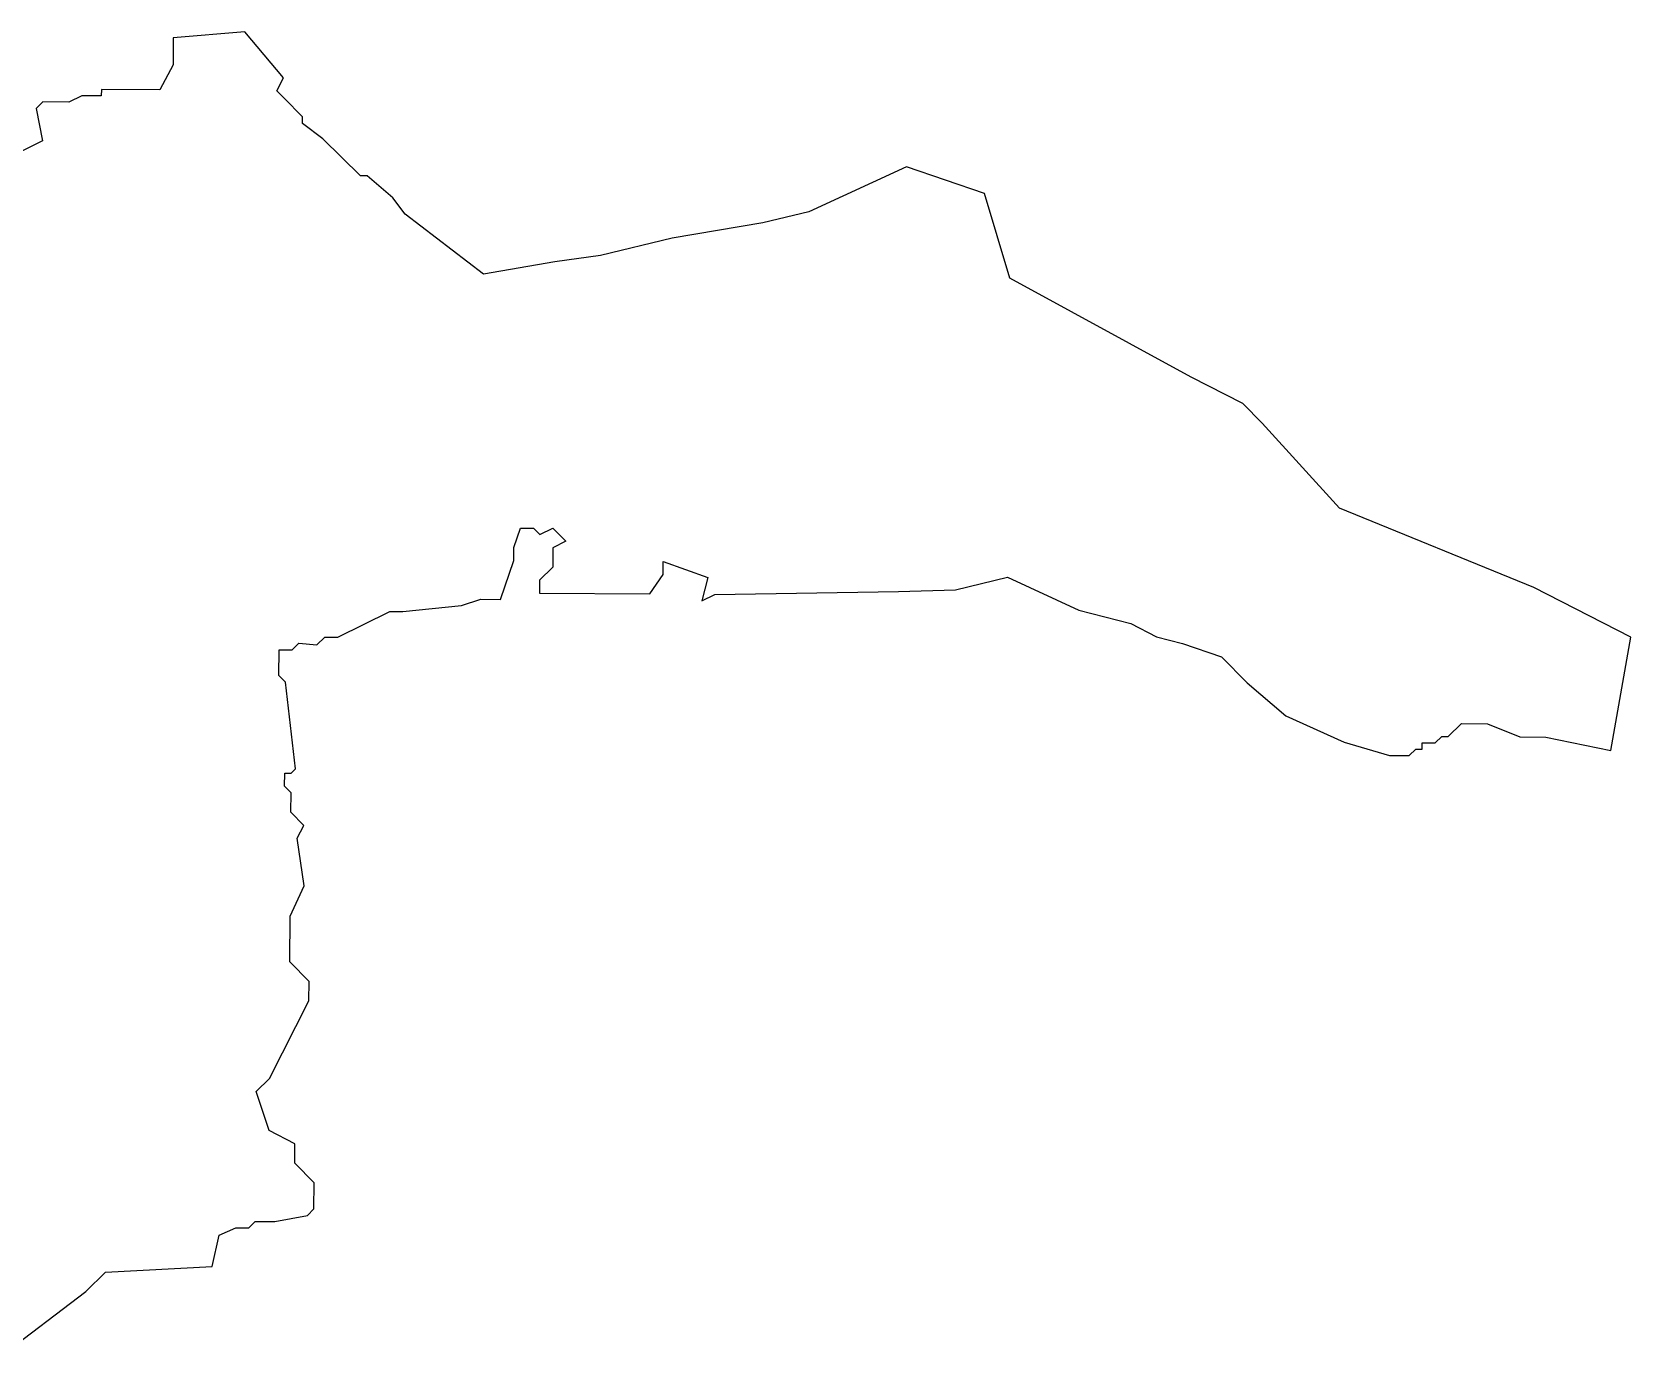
# Model space of a CAD drawing. Header units: metres. Extents: x 285237 to 290909, y 2004891 to 2009310.
# Drawn here: x 288073 to 290909, y 2006817 to 2009165 of the extents above; entities that cross this region are included whole.
import ezdxf

# ---------------------------------------------------------------- set-up
doc = ezdxf.new("R2010")
doc.units = ezdxf.units.M
doc.header["$MEASUREMENT"] = 0
doc.layers.add('VILLAGE BOUNDRY', color=10, linetype='Continuous')

msp = doc.modelspace()

# ---------------------------------------------------------------- linework, layer by layer
at = {"layer": 'VILLAGE BOUNDRY'}
msp.add_lwpolyline([(288017.5, 2006816.6), (288168.2, 2006930.8), (288203, 2006965.1), (288392.3, 2006975.5), (288404.7, 2007031.2), (288434.1, 2007044), (288457.2, 2007043.9), (288468.8, 2007055.3), (288503.4, 2007055), (288561.1, 2007066.1), (288572.7, 2007077.6), (288573.1, 2007123.7), (288538.7, 2007158.5), (288539, 2007193.1), (288493.1, 2007216.5), (288470.5, 2007285.8), (288493.9, 2007308.8), (288563.9, 2007446.5), (288564.2, 2007481), (288529.9, 2007515.9), (288530.5, 2007596.5), (288555.4, 2007650.7), (288543.1, 2007734.8), (288554.8, 2007757.7), (288531.9, 2007780.9), (288532.1, 2007815.5), (288520.7, 2007827.1), (288520.9, 2007850.2), (288532.4, 2007850.1), (288540.1, 2007857.8), (288522.1, 2008011.6), (288510.7, 2008023.2), (288511, 2008069.2), (288534, 2008069.1), (288545.7, 2008080.5), (288577.8, 2008077.9), (288591.8, 2008091.7), (288614.9, 2008091.5), (288707.4, 2008137), (288730.5, 2008136.8), (288834.3, 2008147.5), (288869, 2008158.8), (288903.5, 2008158.5), (288927.1, 2008227.5), (288927.3, 2008250.5), (288939.1, 2008285), (288962.1, 2008284.9), (288973.5, 2008273.3), (288996.7, 2008284.6), (289019.6, 2008261.4), (288996.4, 2008250), (288996.2, 2008215.4), (288972.9, 2008192.6), (288972.8, 2008169.5), (289168.7, 2008168.1), (289192, 2008202.5), (289192.2, 2008225.5), (289271.5, 2008197.4), (289260.8, 2008155.8), (289283.9, 2008167.2), (289609.6, 2008172.2), (289710.5, 2008175.5), (289802.9, 2008197.9), (289929.2, 2008139.3), (290021.2, 2008115.6), (290067.1, 2008092.2), (290113.1, 2008080.3), (290182.1, 2008056.7), (290227.9, 2008010.3), (290296.6, 2007952.1), (290400, 2007905.3), (290480.5, 2007881.6), (290515.1, 2007881.4), (290526.7, 2007892.8), (290538.2, 2007892.7), (290538.3, 2007904.2), (290561.4, 2007904.1), (290573, 2007915.5), (290584.5, 2007915.4), (290607.7, 2007938.3), (290653.8, 2007937.9), (290711.2, 2007914.5), (290757.4, 2007914.1), (290872.5, 2007890.2), (290908.5, 2008091.7), (290736.3, 2008179.3), (290391.6, 2008320.3), (290254.4, 2008471.1), (290220.1, 2008506), (290128.2, 2008552.7), (289806.8, 2008728.1), (289761.8, 2008878.2), (289623.9, 2008925.4), (289450.4, 2008846), (289368.9, 2008826.2), (289208, 2008798.8), (289081, 2008768.1), (289000.2, 2008757.1), (288873.3, 2008735.1), (288734.3, 2008841.7), (288712.9, 2008870.7), (288667.1, 2008909.5), (288655.6, 2008909.6), (288588.6, 2008975.1), (288552.6, 2009002.5), (288552.7, 2009014.1), (288520.2, 2009047), (288506.9, 2009060.5), (288518.6, 2009083.5), (288450, 2009164.7), (288323.2, 2009154.1), (288322.8, 2009106.2), (288299.4, 2009062.1), (288195.7, 2009062.8), (288195.6, 2009051.3), (288161, 2009051.6), (288137.9, 2009040.2), (288091.8, 2009040.6), (288080.2, 2009029.1), (288091.3, 2008971.4), (288045, 2008948.7)], dxfattribs=at)

doc.saveas('drawing.dxf')
